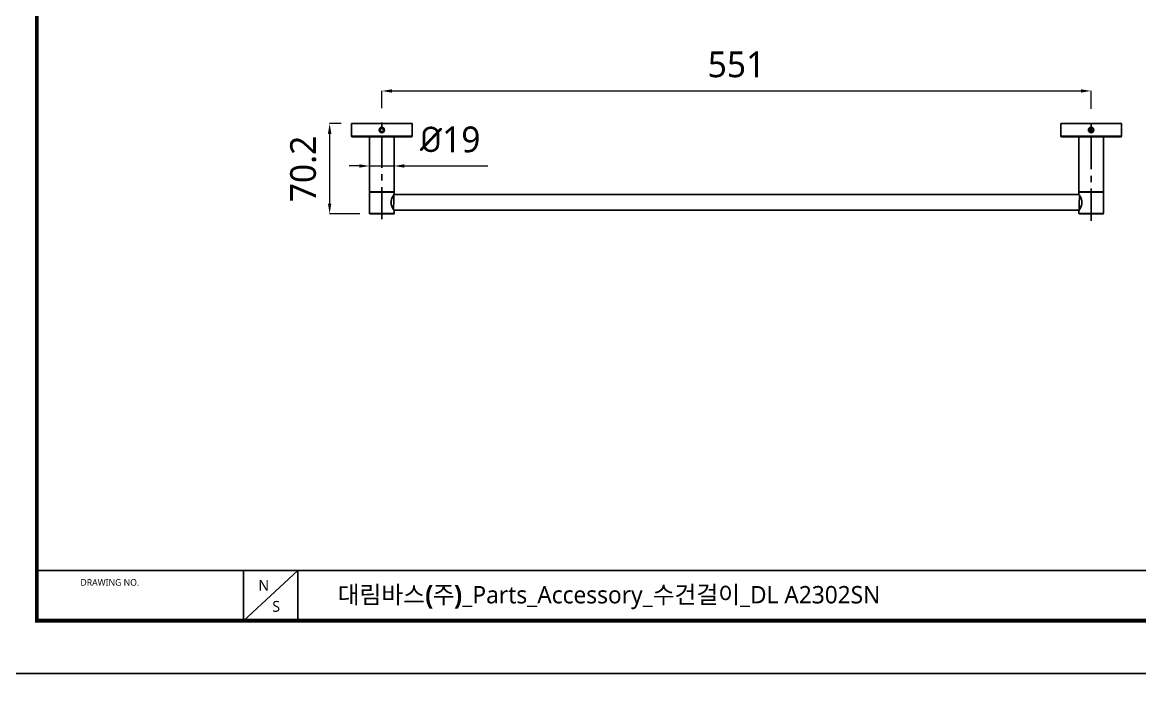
# Model space of a CAD drawing. Extents: x 16296660632 to 16296679688, y -37409620961 to -37409616551.
# Drawn here: x 16296678684.2 to 16296679118.1, y -37409617909.1 to -37409617651.2 of the extents above; entities that cross this region are included whole.
import ezdxf

# ---------------------------------------------------------------- set-up
doc = ezdxf.new("R2010")
doc.units = 0
doc.header["$LTSCALE"] = 10
doc.header["$MEASUREMENT"] = 0
doc.header["$PDMODE"] = 3
doc.header["$PDSIZE"] = -10
doc.linetypes.add('CENTER', pattern=[2, 1.25, -0.25, 0.25, -0.25])
doc.layers.get('0').update_dxf_attribs({"linetype": 'CONTINUOUS'})
doc.layers.get('DEFPOINTS').update_dxf_attribs({"linetype": 'CONTINUOUS'})
doc.styles.add('Daelim Dimension', font='')
doc.styles.get('Daelim Dimension').set_extended_font_data('NanumGothic')
doc.dimstyles.new('DEFAULT', dxfattribs={"dimscale": 2, "dimtxt": 2, "dimasz": 2, "dimexe": 0, "dimexo": 2, "dimgap": 1, "dimtad": 1, "dimdec": 1, "dimzin": 9, "dimdsep": 46, "dimtxsty": 'Daelim Dimension', "dimcen": 0.5, "dimclrd": 252, "dimclre": 252, "dimclrt": 3, "dimadec": 1, "dimazin": 0, "dimtfac": 1, "dimtdec": 1, "dimtix": 1, "dimtmove": 0, "dimatfit": 3, "dimfxl": 1, "dimtolj": 1, "dimtzin": 1, "dimlwd": 9, "dimlwe": 9, "dimarcsym": 0})

# ---------------------------------------------------------------- blocks, each defined once
blk = doc.blocks.new('*D1')
at = {"color": 5, "lineweight": 9, "transparency": 16777216}
for p, q in [((16296678823.788931, -37409617684.566689), (16296678823.788931, -37409617677.816681)), ((16296678827.788931, -37409617677.816681), (16296679095.288931, -37409617677.816681)), ((16296679099.288931, -37409617684.774002), (16296679099.288931, -37409617677.816681))]:
    blk.add_line(p, q, dxfattribs=at)
at = {"color": 5, "transparency": 16777216}
for points in [[(16296678827.788931, -37409617677.150017), (16296678827.788931, -37409617678.483353), (16296678823.788931, -37409617677.816681)], [(16296679095.288931, -37409617677.150017), (16296679095.288931, -37409617678.483353), (16296679099.288931, -37409617677.816681)]]:
    blk.add_solid(points, dxfattribs=at)
at = {"layer": 'DEFPOINTS', "color": 0, "transparency": 16777216}
for p in [(16296679099.288931, -37409617677.816681), (16296678823.788931, -37409617688.566689), (16296679099.288931, -37409617688.774002)]:
    blk.add_point(p, dxfattribs=at)
at = {"color": 7, "transparency": 16777216, "insert": (16296678961.538931, -37409617662.483353), "char_height": 10, "attachment_point": 2, "line_spacing_factor": 0.9, "style": 'Daelim Dimension'}
blk.add_mtext('\\A1;551', dxfattribs=at)
blk = doc.blocks.new('*D4')
at = {"color": 5, "lineweight": 9, "transparency": 16777216}
for p, q in [((16296678808.03893, -37409617690.48619), (16296678803.51703, -37409617690.48619)), ((16296678803.51703, -37409617694.48619), (16296678803.51703, -37409617721.58619)), ((16296678815.18901, -37409617725.58619), (16296678803.51703, -37409617725.58619))]:
    blk.add_line(p, q, dxfattribs=at)
at = {"color": 5, "transparency": 16777216}
for points in [[(16296678802.85036, -37409617694.48619), (16296678804.1837, -37409617694.48619), (16296678803.51703, -37409617690.48619)], [(16296678802.85036, -37409617721.58619), (16296678804.1837, -37409617721.58619), (16296678803.51703, -37409617725.58619)]]:
    blk.add_solid(points, dxfattribs=at)
at = {"layer": 'DEFPOINTS', "color": 0, "transparency": 16777216}
for p in [(16296678812.03893, -37409617690.48619), (16296678803.51703, -37409617725.58619), (16296678819.18901, -37409617725.58619)]:
    blk.add_point(p, dxfattribs=at)
at = {"color": 7, "transparency": 16777216, "insert": (16296678788.1837, -37409617708.12798), "char_height": 10, "attachment_point": 2, "rotation": 90, "line_spacing_factor": 0.9, "style": 'Daelim Dimension'}
blk.add_mtext('\\A1;70.2', dxfattribs=at)
blk = doc.blocks.new('*D5')
at = {"color": 5, "lineweight": 9, "transparency": 16777216}
for p, q in [((16296678815.03893, -37409617706.95151), (16296678811.03893, -37409617706.95151)), ((16296678819.03893, -37409617713.02619), (16296678819.03893, -37409617706.95151)), ((16296678819.03893, -37409617706.95151), (16296678828.53893, -37409617706.95151)), ((16296678828.53893, -37409617713.02619), (16296678828.53893, -37409617706.95151)), ((16296678832.53893, -37409617706.95151), (16296678865.01962, -37409617706.95151))]:
    blk.add_line(p, q, dxfattribs=at)
at = {"color": 5, "transparency": 16777216}
for points in [[(16296678815.03893, -37409617706.28484), (16296678815.03893, -37409617707.61817), (16296678819.03893, -37409617706.95151)], [(16296678832.53893, -37409617706.28484), (16296678832.53893, -37409617707.61817), (16296678828.53893, -37409617706.95151)]]:
    blk.add_solid(points, dxfattribs=at)
at = {"layer": 'DEFPOINTS', "color": 0, "transparency": 16777216}
for p in [(16296678828.53893, -37409617706.95151), (16296678819.03893, -37409617717.02619), (16296678828.53893, -37409617717.02619)]:
    blk.add_point(p, dxfattribs=at)
at = {"color": 7, "transparency": 16777216, "insert": (16296678838.53893, -37409617691.61818), "char_height": 10, "attachment_point": 1, "line_spacing_factor": 0.9, "style": 'Daelim Dimension'}
blk.add_mtext('\\A1;{\\fISOCPEUR|b0|i0|c0|p34;%%C}19', dxfattribs=at)

msp = doc.modelspace()

# ---------------------------------------------------------------- linework, layer by layer
at = {"color": 1, "linetype": 'CENTER'}
for p, q in [((16296678823.788931, -37409617727.627861), (16296678823.788931, -37409617688.566689)), ((16296679099.288931, -37409617728.231552), (16296679099.288931, -37409617688.774002))]:
    msp.add_line(p, q, dxfattribs=at)
at = {"color": 7, "linetype": 'Continuous'}
for p, q in [((16296678812.038931, -37409617695.436188), (16296678812.038931, -37409617690.486191)), ((16296678835.538931, -37409617690.486191), (16296678812.038931, -37409617690.486191)), ((16296678823.428089, -37409617692.361191), (16296678823.067249, -37409617692.986191)), ((16296678823.067249, -37409617692.986191), (16296678823.428089, -37409617693.611191)), ((16296678823.428089, -37409617692.361191), (16296678824.14978, -37409617692.361191)), ((16296678824.14978, -37409617693.611191), (16296678823.428089, -37409617693.611191)), ((16296678824.51062, -37409617692.986191), (16296678824.14978, -37409617692.361191)), ((16296678824.14978, -37409617693.611191), (16296678824.51062, -37409617692.986191)), ((16296678835.538931, -37409617695.436188), (16296678835.538931, -37409617690.486191)), ((16296679111.038931, -37409617690.486191), (16296679087.538931, -37409617690.486191)), ((16296679087.538931, -37409617695.436188), (16296679087.538931, -37409617690.486191)), ((16296679098.928089, -37409617692.361191), (16296679098.567249, -37409617692.986191)), ((16296679098.567249, -37409617692.986191), (16296679098.928089, -37409617693.611191)), ((16296679098.928089, -37409617692.361191), (16296679099.64978, -37409617692.361191)), ((16296679099.64978, -37409617693.611191), (16296679098.928089, -37409617693.611191)), ((16296679100.01062, -37409617692.986191), (16296679099.64978, -37409617692.361191)), ((16296679099.64978, -37409617693.611191), (16296679100.01062, -37409617692.986191)), ((16296679111.038931, -37409617695.436188), (16296679111.038931, -37409617690.486191)), ((16296678812.188931, -37409617695.586189), (16296678835.388941, -37409617695.586189)), ((16296678819.038931, -37409617717.026192), (16296678819.038931, -37409617695.646187)), ((16296678824.243521, -37409617693.886169), (16296678824.24165, -37409617693.88694)), ((16296678824.24362, -37409617693.886368), (16296678824.241819, -37409617693.887283)), ((16296678824.38015, -37409617693.803093), (16296678824.37895, -37409617693.80381)), ((16296678824.380211, -37409617693.803169), (16296678824.37908, -37409617693.803993)), ((16296678828.538931, -37409617717.026192), (16296678828.538931, -37409617695.646187)), ((16296679087.688931, -37409617695.586189), (16296679110.888941, -37409617695.586189)), ((16296679094.538931, -37409617717.026192), (16296679094.538931, -37409617695.646187)), ((16296679099.743521, -37409617693.886169), (16296679099.74165, -37409617693.88694)), ((16296679099.74362, -37409617693.886368), (16296679099.741819, -37409617693.887283)), ((16296679099.88015, -37409617693.803093), (16296679099.87895, -37409617693.80381)), ((16296679099.880211, -37409617693.803169), (16296679099.87908, -37409617693.803993)), ((16296679104.038931, -37409617717.026192), (16296679104.038931, -37409617695.646187)), ((16296678819.038931, -37409617725.436188), (16296678819.038931, -37409617717.146187)), ((16296678828.478939, -37409617717.086189), (16296678819.09902, -37409617717.086189)), ((16296678828.446501, -37409617718.135117), (16296678828.50844, -37409617718.040359)), ((16296679094.59939, -37409617718.086189), (16296678828.478479, -37409617718.086189)), ((16296678828.50844, -37409617718.040359), (16296678828.528959, -37409617718.009323)), ((16296678828.538931, -37409617717.976189), (16296678828.538931, -37409617717.146187)), ((16296679094.538931, -37409617717.976189), (16296679094.538931, -37409617717.146187)), ((16296679094.54891, -37409617718.009323), (16296679094.569269, -37409617718.040123)), ((16296679094.54891, -37409617718.009323), (16296679094.569429, -37409617718.040359)), ((16296679103.978939, -37409617717.086189), (16296679094.59902, -37409617717.086189)), ((16296679104.038931, -37409617725.436188), (16296679104.038931, -37409617717.146187)), ((16296679094.631371, -37409617724.037247), (16296679094.569441, -37409617724.132019)), ((16296678819.189011, -37409617725.586189), (16296678828.388941, -37409617725.586189)), ((16296679094.59939, -37409617724.086189), (16296678828.478479, -37409617724.086189)), ((16296678828.528959, -37409617724.163063), (16296678828.50843, -37409617724.132019)), ((16296678828.528919, -37409617724.162987), (16296678828.508591, -37409617724.132263)), ((16296678828.538931, -37409617725.436188), (16296678828.538931, -37409617724.19619)), ((16296679094.538931, -37409617725.436188), (16296679094.538931, -37409617724.19619)), ((16296679094.569441, -37409617724.132019), (16296679094.54891, -37409617724.163063)), ((16296679094.689011, -37409617725.586189), (16296679103.888941, -37409617725.586189))]:
    msp.add_line(p, q, dxfattribs=at)
at = {"color": 9, "linetype": 'Continuous'}
for p, q in [((16296678812.038931, -37409617695.436188), (16296678835.538931, -37409617695.436188)), ((16296678828.538931, -37409617695.646187), (16296678819.038931, -37409617695.646187)), ((16296679087.538931, -37409617695.436188), (16296679111.038931, -37409617695.436188)), ((16296679104.038931, -37409617695.646187), (16296679094.538931, -37409617695.646187)), ((16296678819.038931, -37409617717.026192), (16296678828.538931, -37409617717.026192)), ((16296678828.538931, -37409617717.146187), (16296678819.039021, -37409617717.146187)), ((16296678828.50548, -37409617718.026367), (16296678828.49474, -37409617718.04245)), ((16296678828.52236, -37409617718.001068), (16296678828.50548, -37409617718.026367)), ((16296679094.538931, -37409617717.026192), (16296679104.038931, -37409617717.026192)), ((16296679104.038931, -37409617717.146187), (16296679094.539021, -37409617717.146187)), ((16296679094.579611, -37409617718.037422), (16296679094.57152, -37409617718.025169)), ((16296679094.61187, -37409617718.086189), (16296679094.579611, -37409617718.037422)), ((16296678819.039009, -37409617725.436188), (16296678828.538931, -37409617725.436188)), ((16296678828.466021, -37409617724.086189), (16296678828.49828, -37409617724.135002)), ((16296678828.49828, -37409617724.135002), (16296678828.506229, -37409617724.147057)), ((16296679094.539009, -37409617725.436188), (16296679104.038931, -37409617725.436188)), ((16296679094.55545, -37409617724.171417), (16296679094.572651, -37409617724.145653)), ((16296679094.572651, -37409617724.145653), (16296679094.583599, -37409617724.129257)), ((16296679094.583599, -37409617724.129257), (16296679094.5903, -37409617724.119186))]:
    msp.add_line(p, q, dxfattribs=at)
at = {"color": 5}
msp.add_line((16296678689.774549, -37409617864.016571), (16296679213.96183, -37409617864.016571), dxfattribs=at)
at = {"color": 5, "ltscale": 40}
for p, q in [((16296678770.125231, -37409617864.016571), (16296678770.125231, -37409617883.632912)), ((16296678770.125231, -37409617864.016571), (16296678770.125231, -37409617883.632912)), ((16296678791.119591, -37409617864.016571), (16296678770.125231, -37409617883.632912)), ((16296678791.119591, -37409617864.016571), (16296678770.125231, -37409617883.632912)), ((16296678791.119591, -37409617864.016571), (16296678791.119591, -37409617883.632912)), ((16296678791.119591, -37409617864.016571), (16296678791.119591, -37409617883.632912))]:
    msp.add_line(p, q, dxfattribs=at)
at = {"ltscale": 0.5}
for points in [[(16296678679.306351, -37409617903.983459), (16296679330.306351, -37409617903.983459), (16296679330.306351, -37409617426.983459), (16296678679.306351, -37409617426.983459)], [(16296678679.306351, -37409618380.983459), (16296679330.306351, -37409618380.983459), (16296679330.306351, -37409617903.983459), (16296678679.306351, -37409617903.983459)]]:
    msp.add_lwpolyline(points, close=True, dxfattribs=at)
at = {"color": 5, "linetype": 'ByBlock', "lineweight": 200, "const_width": 1.5}
msp.add_lwpolyline([(16296678689.774549, -37409617883.558739), (16296679319.774549, -37409617883.558739), (16296679319.774549, -37409617438.058739), (16296678689.774549, -37409617438.058739)], close=True, dxfattribs=at)
at = {"color": 7, "linetype": 'Continuous'}
for points in [[(16296678828.508591, -37409617724.132263), (16296678828.44689, -37409617724.037857), (16296678828.34355, -37409617723.875671), (16296678828.200171, -37409617723.640617), (16296678828.02363, -37409617723.3302), (16296678827.83144, -37409617722.953239), (16296678827.65102, -37409617722.535133), (16296678827.507681, -37409617722.108597), (16296678827.412161, -37409617721.691422), (16296678827.36533, -37409617721.286652), (16296678827.365259, -37409617720.886787), (16296678827.41197, -37409617720.482117), (16296678827.50732, -37409617720.065063), (16296678827.650459, -37409617719.638687), (16296678827.830681, -37409617719.220749), (16296678828.02276, -37409617718.843781), (16296678828.199421, -37409617718.533043), (16296678828.342991, -37409617718.297607), (16296678828.446501, -37409617718.135117)], [(16296679094.569269, -37409617718.040123), (16296679094.63097, -37409617718.134506), (16296679094.734289, -37409617718.296669), (16296679094.87763, -37409617718.531647), (16296679095.05414, -37409617718.842003), (16296679095.246361, -37409617719.219009), (16296679095.426861, -37409617719.637283), (16296679095.57016, -37409617720.06369), (16296679095.66564, -37409617720.480591), (16296679095.712509, -37409617720.885223), (16296679095.712629, -37409617721.28524), (16296679095.665899, -37409617721.690277), (16296679095.57044, -37409617722.107712), (16296679095.427219, -37409617722.534187), (16296679095.247049, -37409617722.951927), (16296679095.055019, -37409617723.328773), (16296679094.878401, -37409617723.639427), (16296679094.734859, -37409617723.874802), (16296679094.631371, -37409617724.037247)]]:
    msp.add_lwpolyline(points, dxfattribs=at)
for centre in [(16296678823.788931, -37409617692.986191), (16296679099.288931, -37409617692.986191)]:
    msp.add_circle(centre, 1.05, dxfattribs=at)
for centre, radius, start, end in [((16296678823.716129, -37409617692.903549), 1.021385, 212.44672628, 231.17793462), ((16296678823.86182, -37409617692.90361), 1.021284, 308.8204956, 327.99406076), ((16296679099.216129, -37409617692.903549), 1.021385, 212.44672628, 231.17793462), ((16296679099.36182, -37409617692.90361), 1.021284, 308.8204956, 327.99406076), ((16296678812.188931, -37409617695.436188), 0.15, 180, 270), ((16296678819.09893, -37409617695.646187), 0.06, 90, 180), ((16296678823.794991, -37409617692.980301), 1.016862, 223.79488645, 224.99335436), ((16296678823.785999, -37409617692.989273), 1.004235, 224.99435896, 226.8181914), ((16296678823.78759, -37409617692.987587), 1.006561, 226.81757352, 227.1352823), ((16296678823.78862, -37409617692.986473), 1.00808, 227.1354425, 228.66957261), ((16296678823.788931, -37409617692.986183), 1.008499, 228.66702282, 283.74892702), ((16296678823.78875, -37409617692.985397), 1.009308, 283.74871472, 285.42842043), ((16296678823.789061, -37409617692.986511), 1.008153, 285.42831508, 287.44117438), ((16296678823.789431, -37409617692.987717), 1.006892, 287.44159142, 287.7171518), ((16296678823.788679, -37409617692.98555), 1.009183, 287.72033265, 293.22944217), ((16296678823.788601, -37409617692.985359), 1.009386, 293.22944217, 294.06275238), ((16296678823.78907, -37409617692.986397), 1.008249, 294.06245302, 296.68263916), ((16296678823.788481, -37409617692.985428), 1.009381, 296.80228, 303.51990895), ((16296678823.78871, -37409617692.985786), 1.008944, 303.51981784, 305.812325), ((16296678823.78874, -37409617692.985878), 1.008861, 305.89294526, 312.76348242), ((16296678823.792179, -37409617692.989738), 1.003692, 312.76866494, 312.93770668), ((16296678823.79427, -37409617692.991959), 1.000642, 312.93655109, 315.01723228), ((16296678823.792521, -37409617692.990196), 1.003092, 312.97745031, 315.01730953), ((16296678828.478939, -37409617695.646187), 0.06, 0, 90), ((16296678835.388941, -37409617695.436188), 0.15, 270, 0), ((16296679087.688931, -37409617695.436188), 0.15, 180, 270), ((16296679094.59893, -37409617695.646187), 0.06, 90, 180), ((16296679099.294991, -37409617692.980301), 1.016862, 223.79488645, 224.99335436), ((16296679099.285999, -37409617692.989273), 1.004235, 224.99435896, 226.8181914), ((16296679099.28759, -37409617692.987587), 1.006561, 226.81757352, 227.1352823), ((16296679099.28862, -37409617692.986473), 1.00808, 227.1354425, 228.66957261), ((16296679099.288931, -37409617692.986183), 1.008499, 228.66702282, 283.74892702), ((16296679099.28875, -37409617692.985397), 1.009308, 283.74871472, 285.42842043), ((16296679099.289061, -37409617692.986511), 1.008153, 285.42831508, 287.44117438), ((16296679099.289431, -37409617692.987717), 1.006892, 287.44159142, 287.7171518), ((16296679099.288679, -37409617692.98555), 1.009183, 287.72033265, 293.22944217), ((16296679099.288601, -37409617692.985359), 1.009386, 293.22944217, 294.06275238), ((16296679099.28907, -37409617692.986397), 1.008249, 294.06245302, 296.68263916), ((16296679099.288481, -37409617692.985428), 1.009381, 296.80228, 303.51990895), ((16296679099.28871, -37409617692.985786), 1.008944, 303.51981784, 305.812325), ((16296679099.28874, -37409617692.985878), 1.008861, 305.89294526, 312.76348242), ((16296679099.292179, -37409617692.989738), 1.003692, 312.76866494, 312.93770668), ((16296679099.29427, -37409617692.991959), 1.000642, 312.93655109, 315.01723228), ((16296679099.292521, -37409617692.990196), 1.003092, 312.97745031, 315.01730953), ((16296679103.978939, -37409617695.646187), 0.06, 0, 90), ((16296679110.888941, -37409617695.436188), 0.15, 270, 0), ((16296678819.09893, -37409617717.026192), 0.06, 180, 270), ((16296678819.09893, -37409617717.146187), 0.06, 90, 180), ((16296678828.478939, -37409617717.026192), 0.06, 270, 0), ((16296678828.478939, -37409617717.146187), 0.06, 0, 90), ((16296679094.59893, -37409617717.026192), 0.06, 180, 270), ((16296679094.59893, -37409617717.146187), 0.06, 90, 180), ((16296679103.978939, -37409617717.026192), 0.06, 270, 0), ((16296679103.978939, -37409617717.146187), 0.06, 0, 90), ((16296678819.188931, -37409617725.436188), 0.15, 180, 270), ((16296678828.388941, -37409617725.436188), 0.15, 270, 0), ((16296679094.688931, -37409617725.436188), 0.15, 180, 270), ((16296679103.888941, -37409617725.436188), 0.15, 270, 0)]:
    msp.add_arc(centre, radius, start, end, dxfattribs=at)
at = {"color": 9, "linetype": 'Continuous'}
for centre, radius, start, end in [((16296678834.70158, -37409617722.185509), 7.462563, 146.27707672, 146.64279437), ((16296679097.593719, -37409617716.031303), 3.62067, 213.0777997, 213.41436961), ((16296678825.388269, -37409617726.201027), 3.733696, 33.06519161, 33.37502774), ((16296679087.614559, -37409617719.486443), 8.373964, 326.41104567, 326.64891842)]:
    msp.add_arc(centre, radius, start, end, dxfattribs=at)
for points, knots in [([(16296678828.468399, -37409617718.082176), (16296678828.377291, -37409617718.220512), (16296678828.15172, -37409617718.577232), (16296678827.873739, -37409617719.080307), (16296678827.641581, -37409617719.603172), (16296678827.4818, -37409617720.064453), (16296678827.370649, -37409617720.566177), (16296678827.330641, -37409617721.092628), (16296678827.37253, -37409617721.618729), (16296678827.48531, -37409617722.119507), (16296678827.645599, -37409617722.579773), (16296678827.878309, -37409617723.100838), (16296678828.155531, -37409617723.601418), (16296678828.3801, -37409617723.9562), (16296678828.47068, -37409617724.093277)], [0, 0, 0, 0, 0.0763504063, 0.1945033981, 0.2645033013, 0.3398260297, 0.4191360759, 0.5007046848, 0.5822286669, 0.66144713, 0.7366543981, 0.806499309, 0.9242686627, 1, 1, 1, 1]), ([(16296678828.538931, -37409617717.976189), (16296678828.538931, -37409617717.975731), (16296678828.53602, -37409617717.979446), (16296678828.534769, -37409617717.982109), (16296678828.52862, -37409617717.991386), (16296678828.52479, -37409617717.997383), (16296678828.52236, -37409617718.001068)], [0, 0, 0, 0, 0.0458115551, 0.2353354805, 0.5575540339, 1, 1, 1, 1]), ([(16296679094.55986, -37409617718.007393), (16296679094.556801, -37409617718.002693), (16296679094.552031, -37409617717.995087), (16296679094.544241, -37409617717.983467), (16296679094.54261, -37409617717.980148), (16296679094.538931, -37409617717.975616), (16296679094.538931, -37409617717.976189)], [0, 0, 0, 0, 0.446560365, 0.7678181206, 0.9546524577, 1, 1, 1, 1]), ([(16296679094.60947, -37409617724.090187), (16296679094.70051, -37409617723.95192), (16296679094.92597, -37409617723.595421), (16296679095.20389, -37409617723.092667), (16296679095.435869, -37409617722.570068), (16296679095.59576, -37409617722.109093), (16296679095.70698, -37409617721.607597), (16296679095.74721, -37409617721.081383), (16296679095.70561, -37409617720.555412), (16296679095.593069, -37409617720.05468), (16296679095.43297, -37409617719.594421), (16296679095.200411, -37409617719.073196), (16296679094.923071, -37409617718.572304), (16296679094.698481, -37409617718.21714), (16296679094.607719, -37409617718.079872)], [0, 0, 0, 0, 0.0763184341, 0.1944222002, 0.2643967461, 0.3396890889, 0.418977961, 0.5005259257, 0.5820364903, 0.6612502234, 0.736460657, 0.8063173521, 0.9241403475, 1, 1, 1, 1]), ([(16296678828.51729, -37409617724.163948), (16296678828.520451, -37409617724.168808), (16296678828.525379, -37409617724.176666), (16296678828.53344, -37409617724.188667), (16296678828.53513, -37409617724.192108), (16296678828.538931, -37409617724.196777), (16296678828.538931, -37409617724.19619)], [0, 0, 0, 0, 0.4466636293, 0.7678896806, 0.9546547764, 1, 1, 1, 1]), ([(16296679094.538931, -37409617724.19619), (16296679094.538931, -37409617724.196671), (16296679094.54171, -37409617724.192741), (16296679094.543159, -37409617724.190277), (16296679094.549179, -37409617724.180977), (16296679094.55304, -37409617724.175079), (16296679094.55545, -37409617724.171417)], [0, 0, 0, 0, 0.0484090496, 0.2378958955, 0.5586354568, 1, 1, 1, 1])]:
    msp.add_open_spline(points, degree=3, knots=knots, dxfattribs=at)
at = {"color": 7, "linetype": 'Continuous'}
for points in [[(16296678828.52894, -37409617718.009323), (16296678828.53532, -37409617717.99971), (16296678828.538931, -37409617717.987717), (16296678828.538931, -37409617717.976189)], [(16296679094.548929, -37409617718.009323), (16296679094.542549, -37409617717.99971), (16296679094.538931, -37409617717.987717), (16296679094.538931, -37409617717.976189)], [(16296678828.52894, -37409617724.163063), (16296678828.53532, -37409617724.172668), (16296678828.538931, -37409617724.184647), (16296678828.538931, -37409617724.19619)], [(16296679094.548929, -37409617724.163063), (16296679094.542549, -37409617724.172668), (16296679094.538931, -37409617724.184647), (16296679094.538931, -37409617724.19619)]]:
    msp.add_open_spline(points, degree=3, dxfattribs=at)

# ---------------------------------------------------------------- texts
at = {"color": 5, "ltscale": 40, "style": 'Daelim Dimension'}
msp.add_text('DRAWING NO.', height=2.56901127, dxfattribs=at).set_placement((16296678706.74745, -37409617869.951263))
at = {"char_height": 4.204124, "width": 5.86731056, "attachment_point": 1, "style": 'Daelim Dimension'}
for s, insert in [('N', (16296678775.835421, -37409617867.694283)), ('S', (16296678781.24157, -37409617875.871803))]:
    msp.add_mtext(s, dxfattribs=dict(at, insert=insert))
at = {"color": 2, "insert": (16296678806.646811, -37409617870.062691), "char_height": 6.75662715, "width": 260.66283526, "attachment_point": 1, "style": 'Daelim Dimension'}
msp.add_mtext('{\\fPretendard Variable SemiBold|b0|i0|c129|p2;대림바스(주)}_Parts_Accessory_{\\fGulim|b0|i0|c129|p50;수건걸이}_DL A2302SN', dxfattribs=at)

# ---------------------------------------------------------------- dimensions: what is measured, and where the dimension line sits
for base, p1, p2, text, picture, middle in [((16296679099.288931, -37409617677.816681), (16296678823.788931, -37409617688.566689), (16296679099.288931, -37409617688.774002), '551', '*D1', (16296678961.538931, -37409617677.816681)), ((16296678828.538931, -37409617706.951508), (16296678819.038931, -37409617717.026192), (16296678828.538931, -37409617717.026192), '{\\fISOCPEUR|b0|i0|c0|p34;%%C}19', '*D5', (16296678850.77928, -37409617706.951508))]:
    dim = msp.add_linear_dim(base=base, p1=p1, p2=p2, text=text, dimstyle='DEFAULT', override={"dimtxt": 5, "dimclrd": 5, "dimclre": 5, "dimclrt": 7})
    dim.commit()
    dim.dimension.update_dxf_attribs({"geometry": picture, "text_midpoint": middle, "dimtype": 160})
dim = msp.add_linear_dim(base=(16296678803.517031, -37409617725.586189), p1=(16296678812.038931, -37409617690.486191), p2=(16296678819.189011, -37409617725.586189), angle=270, text='70.2', dimstyle='DEFAULT', override={"dimtxt": 5, "dimclrd": 5, "dimclre": 5, "dimclrt": 7})
dim.commit()
dim.dimension.update_dxf_attribs({"geometry": '*D4', "text_midpoint": (16296678803.51704, -37409617708.127983), "dimtype": 160})

doc.saveas('drawing.dxf')
